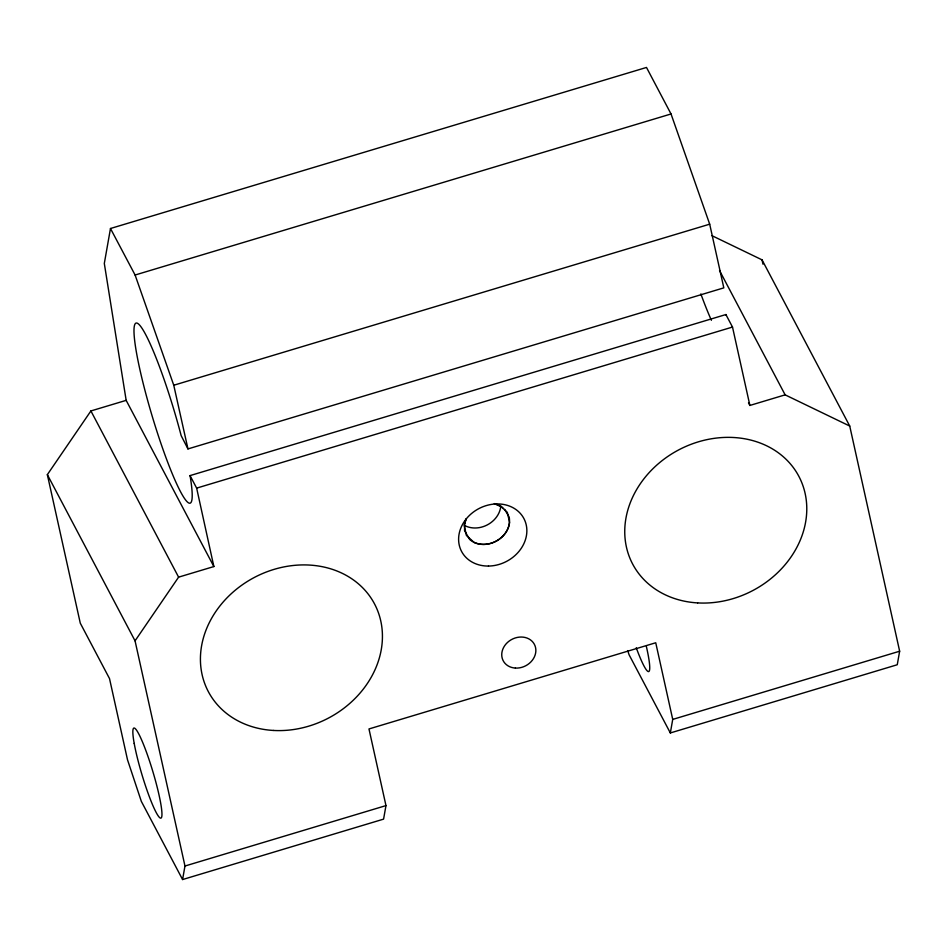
<?xml version="1.0" encoding="UTF-8"?>
<svg xmlns="http://www.w3.org/2000/svg" width="947" height="947" viewBox="0 0 947 947"><rect width="100%" height="100%" fill="white"/><g stroke="black" fill="none" stroke-linecap="round" stroke-linejoin="round"><path stroke-width="1.42" d="M849.731 426.043L785.134 394.852L749.882 405.446L732.505 327.058L725.899 314.546L190.039 475.607L190.158 476.223A93.966 11.317 73.3 0 1 163.89 451.908A93.966 11.317 73.3 0 1 135.421 323.483A93.966 11.317 73.3 0 1 181.161 435.644L187.956 448.925L723.816 287.864L709.694 224.179L671.032 113.971L646.493 67.45L110.479 228.499L104.312 263.455L126.164 400.356L213.868 566.555L178.604 577.149L135.054 640.847L184.973 866.02L182.582 879.55L383.582 819.131L385.974 805.601L368.975 728.953L655.738 642.764L672.725 719.412L670.334 732.954L897.259 664.747L899.65 651.216L849.731 426.043L762.027 259.845L711.943 235.661M182.582 879.55L141.328 801.363L127.514 759.802L109.509 678.573L80.282 623.173L47.35 474.648L90.9 410.951L126.164 400.356M110.479 228.499L135.101 275.021L671.032 113.971M187.956 448.925L173.763 385.24L709.694 224.179M190.039 475.607L196.645 488.119L732.505 327.058M184.973 866.02L385.974 805.601M672.725 719.412L899.65 651.216M494.287 503.579L499.602 505.307L507.332 512.351L509.581 522.495C507.58 538.512 488.924 548.869 474.163 542.513L466.433 535.469L464.184 525.325L466.102 518.873L464.622 524.176L464.551 530.628L469.712 539.518C485.385 552.598 512.623 537.47 509.226 517.204L504.609 509.273M495.352 504.112L502.857 507.556M719.531 270.534L785.134 394.852M748.497 402.83L749.882 405.446M670.334 732.954L629.08 654.768L627.707 650.613M90.9 410.951L178.604 577.149M47.35 474.648L135.054 640.847M135.101 275.021L173.763 385.24M762.027 259.845L762.986 264.177M196.645 488.119L213.868 566.555M725.899 314.546L726.006 315.162M711.398 320.299A93.966 11.317 73.3 0 1 700.851 293.925M646.375 646.505A46.983 5.658 73.3 0 1 648.6 671.577A46.983 5.658 73.3 0 1 636.254 647.772M500.809 505.876A23.497 19.875 -27.8 0 1 465.391 525.893M273.292 730.445A93.966 79.489 -27.8 0 0 377.723 610.898A93.966 79.489 -27.8 0 0 223.255 601.913A93.966 79.489 -27.8 0 0 273.292 730.445M697.631 602.908A93.966 79.489 -27.8 0 0 802.073 483.361A93.966 79.489 -27.8 0 0 647.594 474.364A93.966 79.489 -27.8 0 0 697.631 602.908M515.405 668.073A17.614 14.903 -27.8 0 0 534.984 645.665A17.614 14.903 -27.8 0 0 506.018 643.972A17.614 14.903 -27.8 0 0 515.405 668.073M488.474 566.057A35.24 29.807 -27.8 0 0 524.188 519.11A35.24 29.807 -27.8 0 0 465.533 519.808A35.24 29.807 -27.8 0 0 488.474 566.057M134.202 743.442A46.983 5.658 73.3 0 0 159.333 817.308A46.983 5.658 73.3 0 0 148.762 758.736A46.983 5.658 73.3 0 0 134.202 743.442"/></g></svg>
